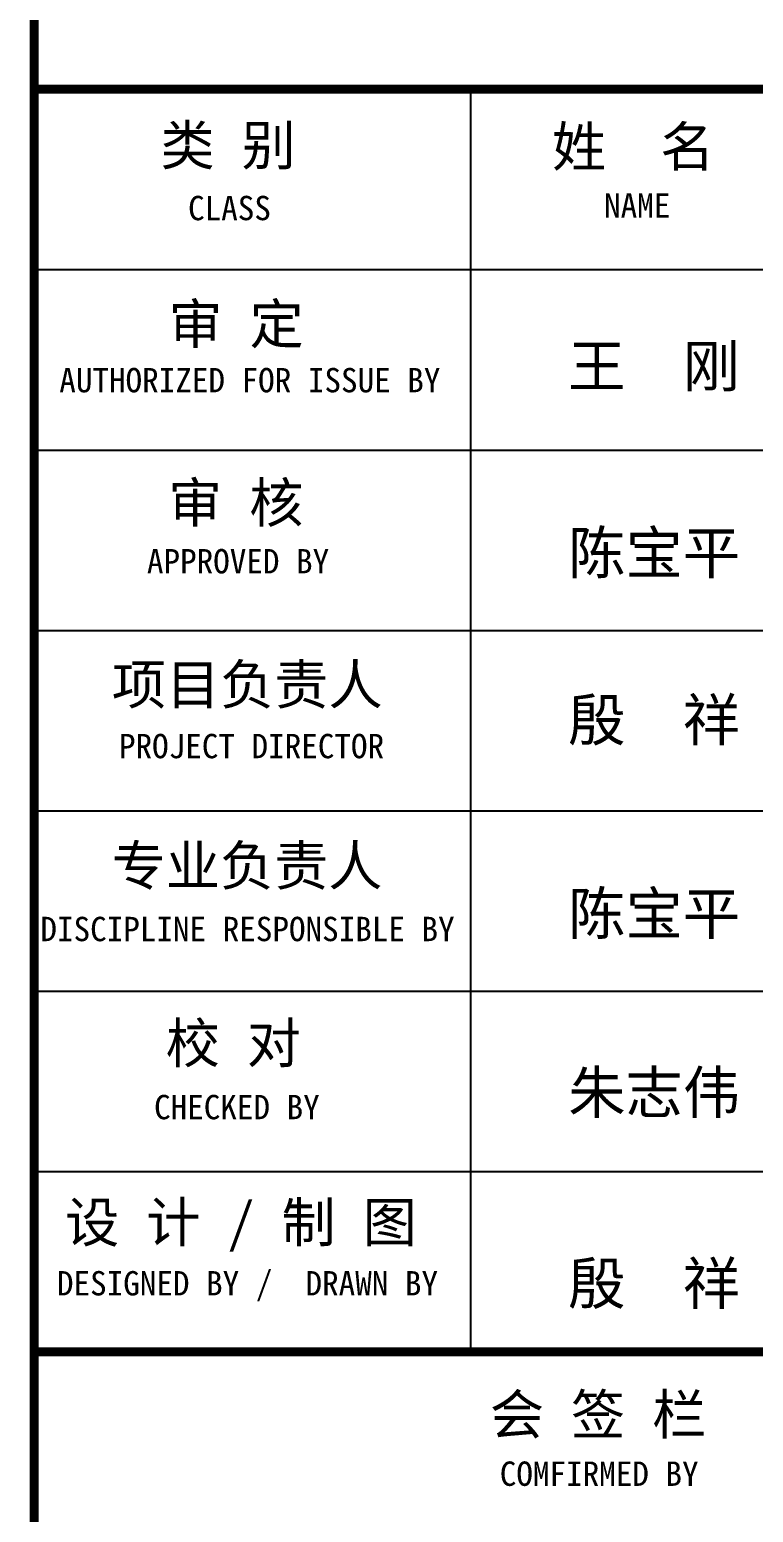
# Model space of a CAD drawing. Extents: x 32177600 to 32582346, y -189249 to 154687.
# Drawn here: x 32312938 to 32319756, y -169217 to -155242 of the extents above; entities that cross this region are included whole.
import ezdxf

# ---------------------------------------------------------------- set-up
doc = ezdxf.new("R2010")
doc.units = 0
doc.header["$LTSCALE"] = 1000
doc.header["$MEASUREMENT"] = 0
doc.layers.get('0').update_dxf_attribs({"linetype": 'CONTINUOUS'})
doc.layers.add('PUB_TEXT', color=7, linetype='CONTINUOUS')
doc.layers.add('PUB_TITLE', color=4, linetype='CONTINUOUS')
doc.styles.add('TQ', font='')
doc.styles.get('TQ').set_extended_font_data('SimSun')

# ---------------------------------------------------------------- blocks, each defined once
blk = doc.blocks.new('tk')
at = {"layer": 'PUB_TITLE'}
for p, q in [((31010789.1, -82916.2), (31010789.1, -76966.2)), ((31008732.1, -77816.2), (31014342.1, -77816.2)), ((31008732.1, -78666.2), (31014342.1, -78666.2)), ((31008732.1, -79516.2), (31014342.1, -79516.2)), ((31008732.1, -80366.2), (31014342.1, -80366.2)), ((31008732.1, -81216.2), (31014342.1, -81216.2)), ((31008732.1, -82066.2), (31014342.1, -82066.2)), ((31008732.1, -82916.2), (31014342.1, -82916.2))]:
    blk.add_line(p, q, dxfattribs=at)
at = {"layer": 'PUB_TITLE', "lineweight": 40, "const_width": 42.5}
for points in [[(31008732.1, -52688.2), (31008732.1, -92688.2)], [(31008732.1, -76966.2), (31014342.1, -76966.2)], [(31008732.1, -82916.2), (31014342.1, -82916.2)]]:
    blk.add_lwpolyline(points, dxfattribs=at)
at = {"layer": 'PUB_TEXT', "style": 'TQ'}
for s, p in [('王  刚', (31011247.6, -78369.7)), ('陈宝平', (31011247.6, -79249.4)), ('殷  祥', (31011247.6, -80036.8)), ('陈宝平', (31011247.6, -80949.4)), ('朱志伟', (31011247.6, -81792.2)), ('殷  祥', (31011247.6, -82692.2))]:
    blk.add_text(s, height=198, dxfattribs=at).set_placement(p)
at = {"layer": 'PUB_TEXT', "attachment_point": 1, "style": 'TQ'}
for s, insert, char_height, width in [('类 别', (31009327.1, -77136.2), 187, 1111.8), ('姓  名', (31011171.9, -77143.1), 187, 1162.485), ('CLASS', (31009457, -77468.4), 114.75, 2399.55), ('NAME', (31011416.8, -77456.1), 114.75, 2399.55), ('审 定', (31009364.3, -77978.4), 187, 805.34), ('AUTHORIZED FOR ISSUE BY', (31008850.4, -78279.5), 114.75, 2399.55), ('审 核', (31009362.7, -78820.9), 187, 1427.856), ('APPROVED BY', (31009263.2, -79132.8), 114.75, 2399.55), ('项目负责人', (31009098, -79677.6), 187, 1739.562), ('PROJECT DIRECTOR', (31009131.5, -80003.9), 114.75, 2399.55), ('专业负责人', (31009097.1, -80531), 187, 1661.535), ('DISCIPLINE RESPONSIBLE BY', (31008761.4, -80866), 114.75, 2399.55), ('校 对', (31009351.3, -81367.6), 187, 2006.142), ('CHECKED BY', (31009296.7, -81705.2), 114.75, 2399.55), ('设 计 / 制 图', (31008878.1, -82212), 187, 2576.963), ('DESIGNED BY /  DRAWN BY', (31008839.4, -82535.6), 114.75, 2399.55), ('会 签 栏', (31010878.6, -83117.6), 187, 2223.6), ('COMFIRMED BY', (31010925.4, -83432.9), 114.75, 2399.55)]:
    blk.add_mtext(s, dxfattribs=dict(at, insert=insert, char_height=char_height, width=width))

msp = doc.modelspace()

# ---------------------------------------------------------------- block references
at = {"xscale": 2, "yscale": 2, "zscale": 2}
msp.add_blockref('tk', (-29704483.9, -1872.1, 0), dxfattribs=at)
msp.add_blockref('tk', (-29704483.9, -1872.1, 0), dxfattribs=at)

doc.saveas('drawing.dxf')
